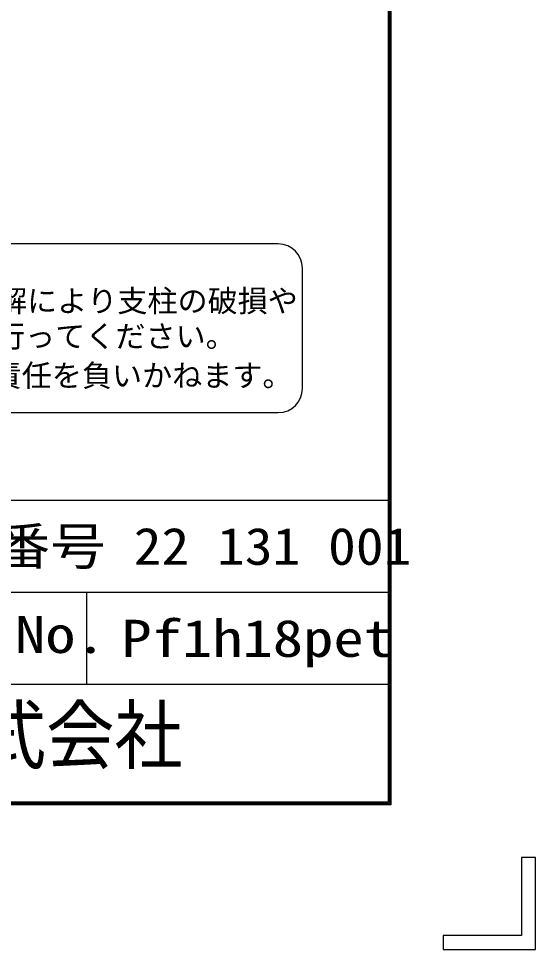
# Model space of a CAD drawing. Units: millimetres, scale not verified. Extents: x -4425 to 4425, y -3150 to 3150.
# Drawn here: x 3621 to 4425, y -3150 to -1701 of the extents above; entities that cross this region are included whole.
import ezdxf
from ezdxf.enums import TextEntityAlignment as Align

# ---------------------------------------------------------------- set-up
doc = ezdxf.new("R2010")
doc.units = ezdxf.units.MM
doc.header["$LTSCALE"] = 20
doc.layers.add('0-4_WAKU', color=7, linetype='Continuous', lineweight=25)
doc.layers.add('0-5_D-TTL-TXT', color=7, linetype='Continuous', lineweight=25)
doc.styles.add('ＭＳ ゴシック', font='')
doc.styles.get('ＭＳ ゴシック').set_extended_font_data('MS Gothic')

msp = doc.modelspace()

# ---------------------------------------------------------------- linework, layer by layer
at = {"layer": '0-4_WAKU'}
for p, q in [((2681.47, -2450.93), (4195.91, -2450.93)), ((2681.47, -2594.18), (4195.91, -2594.18)), ((3727.19, -2737.43), (3727.19, -2594.18)), ((2681.47, -2737.43), (4195.91, -2737.43)), ((4403.42, -3006.75), (4403.42, -3128.51)), ((4281.66, -3150), (4424.91, -3150))]:
    msp.add_line(p, q, dxfattribs=at)
msp.add_lwpolyline([(-4050.09, 2925), (4199.91, 2925), (4199.91, -2925), (-4050.09, -2925)], close=True, dxfattribs=at)
for points in [[(4197.91, 2923), (4197.91, -2923), (-4048.09, -2923)], [(4195.91, 2921), (4195.91, -2921), (-4046.09, -2921)], [(4424.91, -3150), (4424.91, -3006.75), (4403.42, -3006.75)], [(4403.42, -3128.51), (4281.66, -3128.51), (4281.66, -3150)]]:
    msp.add_lwpolyline(points, dxfattribs=at)
at = {"layer": '0-5_D-TTL-TXT', "color": 2}
for p, q in [((4025.04, -2052.05), (2190.88, -2052.05)), ((4062.54, -2277.05), (4062.54, -2089.55)), ((2190.88, -2314.55), (4025.04, -2314.55))]:
    msp.add_line(p, q, dxfattribs=at)
for centre, start, end in [((4025.04, -2089.55), 0, 90), ((4025.04, -2277.05), 270, 0)]:
    msp.add_arc(centre, 37.5, start, end, dxfattribs=at)

# ---------------------------------------------------------------- texts
at = {"layer": '0-4_WAKU', "style": 'ＭＳ ゴシック'}
for s, height, width, p in [('エコマーク認定番号 22 131 001', 57.73, 1.1, (2977.29, -2568.74)), ('No.', 57.73, 1.2, (3615.45, -2706.02)), ('Pf1h18pet', 57.73, 1.2, (3780.84, -2711.99)), ('JFE 建材株式会社', 86.59, 0.9, (3026.61, -2885.65))]:
    msp.add_text(s, height=height, dxfattribs=dict(at, width=width)).set_placement(p, align=Align.BOTTOM_LEFT)
at = {"layer": '0-5_D-TTL-TXT', "style": 'ＭＳ ゴシック'}
for s, p in [('凍結の恐れがある場所への設置は、内部に溜まった雨水等の凍結融解により支柱の破損や', (2183.52, -2168.06)), ('コンクリート基礎の破損の恐れがありますので施工時、水仕舞いを行ってください。', (2180.44, -2223.12)), ('施工による水仕舞い不備で起こる支柱・基礎の破損について当社は責任を負いかねます。 ', (2175.19, -2284.24))]:
    msp.add_text(s, height=34.31, dxfattribs=at).set_placement(p, align=Align.BOTTOM_LEFT)

doc.saveas('drawing.dxf')
